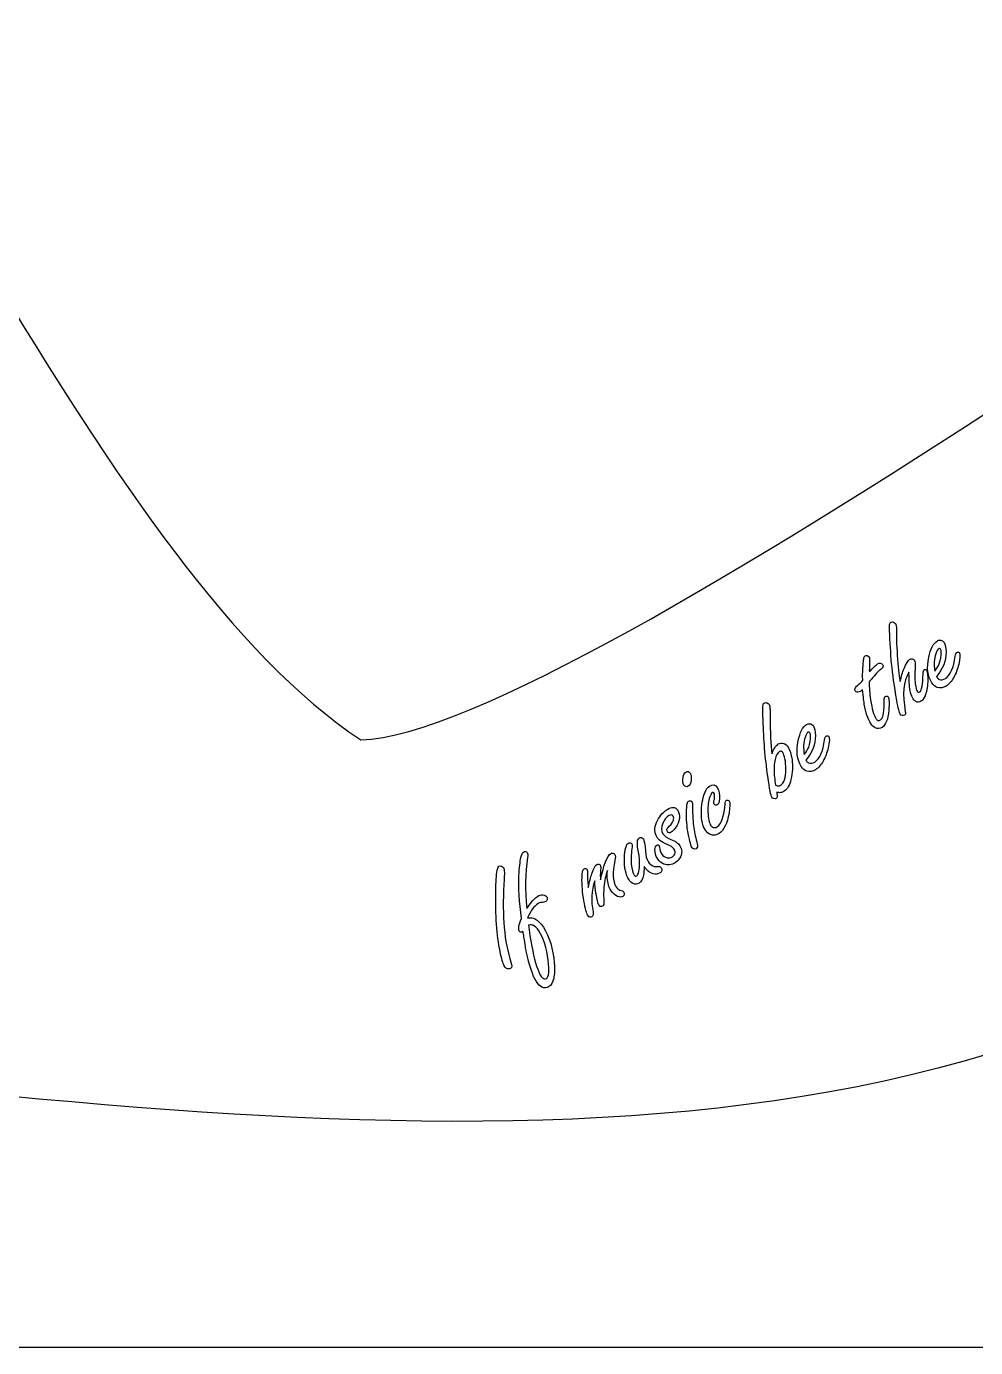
# Model space of a CAD drawing. Header units: millimetres. Extents: x 0 to 650, y 2 to 296.
# Drawn here: x 212.1 to 315.6, y 2 to 146 of the extents above; entities that cross this region are included whole.
import ezdxf

# ---------------------------------------------------------------- set-up
doc = ezdxf.new("R2010")
doc.units = ezdxf.units.MM
doc.layers.get('0').update_dxf_attribs({"linetype": 'CONTINUOUS'})

msp = doc.modelspace()

# ---------------------------------------------------------------- linework, layer by layer
at = {"color": 0}
for p, q in [((311.11, 75.7495), (311.11, 75.7495)), ((311.289, 75.1582), (311.363, 75.0425)), ((311.289, 75.1582), (311.289, 75.1582)), ((303.953, 74.5613), (303.953, 74.5613)), ((307.342, 74.6002), (307.342, 74.6002)), ((293.362, 66.712), (293.362, 66.712)), ((296.873, 66.6475), (296.873, 66.6475)), ((297.053, 66.0562), (297.127, 65.9391)), ((297.053, 66.0562), (297.053, 66.0562)), ((283.965, 64.7361), (283.965, 64.7361)), ((286.562, 63.2245), (286.562, 63.2245)), ((293.74, 63.3028), (293.74, 63.3028)), ((281.918, 60.6531), (281.918, 60.6531)), ((284.269, 61.5678), (284.269, 61.5678)), ((263.594, 54.4738), (263.594, 54.4738)), ((279.441, 54.4407), (279.441, 54.4407)), ((273.338, 52.1684), (273.338, 52.1684)), ((276.758, 51.8915), (277.061, 51.7867)), ((266.066, 48.7786), (266.066, 48.7786)), ((266.824, 48.0755), (266.824, 48.0755))]:
    msp.add_line(p, q, dxfattribs=at)
at = {"color": 53}
msp.add_line((649.901, 2.0395), (0.0965, 2.0395), dxfattribs=at)
at = {"color": 7}
for points in [[(248.541, 68.2516), (271.989, 68.7987), (371.288, 142.295), (380.764, 145.984)], [(207.865, 119.736), (221.73, 96.7066), (234.706, 77.3878), (248.541, 68.2516)], [(377.892, 77.312), (335.224, 19.0417), (267.301, 22.9622), (187.787, 31.7569)]]:
    msp.add_open_spline(points, degree=3, dxfattribs=at)
at = {"color": 0}
for points in [[(248.541, 68.2516), (271.989, 68.7987), (371.288, 142.295), (380.764, 145.984)], [(207.865, 119.736), (221.73, 96.7066), (234.706, 77.3878), (248.541, 68.2516)], [(306.175, 80.1673), (306.161, 80.4718), (306.166, 80.687), (306.189, 80.8108)], [(306.189, 80.8108), (306.213, 80.935), (306.265, 81.0232), (306.348, 81.074)], [(306.348, 81.074), (306.425, 81.1237), (306.517, 81.1265), (306.625, 81.0796)], [(306.625, 81.0796), (306.706, 81.0479), (306.771, 80.9914), (306.82, 80.9156)], [(306.82, 80.9156), (306.897, 80.7942), (306.932, 80.5903), (306.922, 80.3025)], [(306.408, 76.557), (306.302, 77.6979), (306.223, 78.9023), (306.175, 80.1673)], [(306.922, 80.3025), (306.918, 79.2896), (306.959, 78.2077), (307.049, 77.0572)], [(310.452, 77.2488), (310.642, 78.1678), (310.943, 78.759), (311.355, 79.0236)], [(311.524, 78.1787), (311.412, 78.1085), (311.307, 77.9226), (311.208, 77.6249)], [(312.335, 77.8302), (312.342, 76.8657), (311.992, 75.9767), (311.289, 75.1582)], [(311.355, 79.0236), (311.467, 79.0938), (311.59, 79.1242), (311.723, 79.1132)], [(311.728, 78.1279), (311.672, 78.2161), (311.605, 78.2313), (311.524, 78.1787)], [(311.595, 76.55), (311.748, 76.9729), (311.819, 77.3878), (311.807, 77.7903)], [(311.723, 79.1132), (311.892, 79.0938), (312.024, 79.0127), (312.116, 78.8681)], [(311.807, 77.7903), (311.806, 77.9336), (311.78, 78.0464), (311.728, 78.1279)], [(312.116, 78.8681), (312.262, 78.6391), (312.335, 78.2948), (312.335, 77.8302)], [(313.338, 77.3645), (313.373, 77.5864), (313.432, 77.724), (313.519, 77.7804)], [(313.519, 77.7804), (313.566, 77.8097), (313.624, 77.8122), (313.692, 77.7903)], [(313.692, 77.7903), (313.739, 77.7723), (313.774, 77.7505), (313.792, 77.7187)], [(377.892, 77.312), (335.224, 19.0417), (267.301, 22.9622), (187.787, 31.7569)], [(303.255, 74.7586), (303.233, 75.1251), (303.243, 75.649), (303.286, 76.3266)], [(303.286, 76.3266), (303.31, 76.7045), (303.334, 76.9567), (303.357, 77.0805)], [(303.357, 77.0805), (303.392, 77.2527), (303.447, 77.3631), (303.524, 77.4129)], [(303.524, 77.4129), (303.58, 77.4485), (303.655, 77.4541), (303.75, 77.4291)], [(303.75, 77.4291), (303.837, 77.4072), (303.897, 77.3688), (303.933, 77.312)], [(303.933, 77.312), (304.005, 77.2019), (304.026, 76.9041), (303.997, 76.4191)], [(303.997, 76.4191), (303.974, 76.1047), (303.968, 75.8543), (303.976, 75.6722)], [(303.976, 75.6722), (304.37, 76.1047), (304.669, 76.3887), (304.876, 76.5182)], [(304.876, 76.5182), (305.112, 76.6699), (305.292, 76.648), (305.417, 76.4494)], [(305.417, 76.4494), (305.481, 76.3503), (305.486, 76.2522), (305.435, 76.1545)], [(306.972, 72.5329), (306.698, 74.0847), (306.51, 75.4285), (306.408, 76.557)], [(307.049, 77.0572), (307.143, 75.8254), (307.241, 75.0066), (307.342, 74.6002)], [(307.764, 76.0402), (307.99, 76.5817), (308.191, 76.9098), (308.368, 77.0213)], [(308.368, 77.0213), (308.441, 77.0696), (308.53, 77.0834), (308.638, 77.0668)], [(308.638, 77.0668), (308.758, 77.0474), (308.847, 76.9952), (308.905, 76.9041)], [(308.905, 76.9041), (308.98, 76.787), (309.002, 76.55), (308.974, 76.1877)], [(310.789, 74.4679), (310.326, 75.1928), (310.213, 76.1189), (310.452, 77.2488)], [(311.208, 77.6249), (311.029, 77.0915), (310.996, 76.4674), (311.11, 75.7495)], [(311.11, 75.7495), (311.344, 76.0458), (311.507, 76.3115), (311.595, 76.55)], [(312.27, 74.9434), (312.806, 75.2863), (313.162, 76.0924), (313.338, 77.3645)], [(313.717, 76.4741), (313.596, 75.9576), (313.417, 75.4821), (313.178, 75.0521)], [(313.792, 77.7187), (313.899, 77.5504), (313.875, 77.1384), (313.717, 76.4741)], [(304.327, 75.0108), (304.199, 74.8605), (304.074, 74.713), (303.953, 74.5613)], [(305.142, 75.8747), (305.067, 75.8321), (304.794, 75.5456), (304.327, 75.0108)], [(305.435, 76.1545), (305.409, 76.0995), (305.311, 76.007), (305.142, 75.8747)], [(307.342, 74.6002), (307.45, 75.1346), (307.589, 75.6144), (307.764, 76.0402)], [(308.284, 75.6363), (307.691, 74.6358), (307.562, 73.2095), (307.895, 71.3564)], [(308.339, 74.2763), (308.329, 74.4347), (308.31, 74.8866), (308.284, 75.6363)], [(308.974, 76.1877), (308.92, 75.4874), (308.924, 74.8866), (308.986, 74.3825)], [(309.456, 73.4797), (309.688, 73.6258), (309.815, 74.2872), (309.837, 75.4627)], [(309.837, 75.4627), (309.841, 75.6998), (309.889, 75.8486), (309.979, 75.9051)], [(309.979, 75.9051), (310.068, 75.9629), (310.147, 75.9396), (310.213, 75.8363)], [(310.213, 75.8363), (310.319, 75.6694), (310.36, 75.2464), (310.335, 74.567)], [(311.363, 75.0425), (311.424, 74.9487), (311.5, 74.8813), (311.591, 74.8425)], [(311.591, 74.8425), (311.799, 74.7529), (312.025, 74.7875), (312.27, 74.9434)], [(313.178, 75.0521), (312.94, 74.622), (312.664, 74.3066), (312.352, 74.1066)], [(302.44, 73.5859), (302.37, 73.6935), (302.379, 73.8173), (302.461, 73.9606)], [(302.725, 73.4494), (302.592, 73.4494), (302.497, 73.4949), (302.44, 73.5859)], [(302.461, 73.9606), (302.485, 74.0022), (302.625, 74.1288), (302.883, 74.3493)], [(303.004, 73.5376), (302.913, 73.4797), (302.821, 73.4508), (302.725, 73.4494)], [(302.883, 74.3493), (302.975, 74.4333), (303.1, 74.5698), (303.255, 74.7586)], [(303.239, 73.7528), (303.142, 73.6494), (303.064, 73.5764), (303.004, 73.5376)], [(303.427, 72.1237), (303.39, 72.3417), (303.328, 72.8857), (303.239, 73.7528)], [(303.953, 74.5613), (303.951, 73.9496), (304.003, 73.3019), (304.111, 72.6158)], [(308.767, 72.7135), (308.524, 73.0938), (308.38, 73.6148), (308.339, 74.2763)], [(308.986, 74.3825), (309.038, 73.944), (309.101, 73.6646), (309.178, 73.5446)], [(309.178, 73.5446), (309.251, 73.4289), (309.345, 73.4067), (309.456, 73.4797)], [(310.335, 74.567), (310.316, 73.9743), (310.223, 73.4702), (310.053, 73.0539)], [(311.379, 73.9553), (311.156, 74.0322), (310.96, 74.2005), (310.789, 74.4679)], [(312.352, 74.1066), (312.031, 73.9013), (311.705, 73.8505), (311.379, 73.9553)], [(292.372, 71.9032), (292.38, 72.0894), (292.422, 72.2066), (292.5, 72.2559)], [(292.5, 72.2559), (292.593, 72.318), (292.708, 72.3223), (292.84, 72.2768)], [(292.84, 72.2768), (292.926, 72.245), (292.994, 72.19), (293.047, 72.1085)], [(293.047, 72.1085), (293.105, 72.0178), (293.136, 71.8799), (293.143, 71.6897)], [(304.137, 70.0236), (303.805, 70.5432), (303.57, 71.2417), (303.427, 72.1237)], [(304.111, 72.6158), (304.26, 71.6361), (304.455, 70.9567), (304.697, 70.5788)], [(305.568, 71.5271), (305.601, 71.8979), (305.615, 72.2559), (305.605, 72.6006)], [(305.605, 72.6006), (305.597, 72.795), (305.638, 72.9216), (305.733, 72.9823)], [(305.733, 72.9823), (305.788, 73.0179), (305.849, 73.0278), (305.911, 73.0141)], [(305.911, 73.0141), (305.97, 72.9975), (306.013, 72.97), (306.036, 72.9312)], [(306.036, 72.9312), (306.138, 72.7742), (306.156, 72.2877), (306.091, 71.4721)], [(307.329, 71.0681), (307.238, 71.21), (307.119, 71.6964), (306.972, 72.5329)], [(309.056, 72.4352), (308.939, 72.4987), (308.845, 72.5921), (308.767, 72.7135)], [(309.605, 72.4503), (309.421, 72.3332), (309.237, 72.3265), (309.056, 72.4352)], [(310.053, 73.0539), (309.93, 72.7632), (309.782, 72.5632), (309.605, 72.4503)], [(292.392, 70.3862), (292.366, 71.2392), (292.359, 71.7448), (292.372, 71.9032)], [(293.143, 71.6897), (293.145, 71.6485), (293.151, 71.3422), (293.161, 70.769)], [(293.161, 70.769), (293.153, 69.0728), (293.22, 67.721), (293.362, 66.712)], [(304.697, 70.5788), (304.764, 70.4744), (304.838, 70.4039), (304.917, 70.3778)], [(305.176, 70.4247), (305.39, 70.5626), (305.521, 70.9306), (305.568, 71.5271)], [(306.091, 71.4721), (306.017, 70.4949), (305.773, 69.8733), (305.361, 69.6101)], [(307.545, 70.8974), (307.455, 70.9249), (307.384, 70.9814), (307.329, 71.0681)], [(307.799, 70.9415), (307.717, 70.8889), (307.633, 70.8766), (307.545, 70.8974)], [(307.895, 71.3564), (307.946, 71.1535), (307.914, 71.0159), (307.799, 70.9415)], [(292.903, 64.298), (292.618, 66.2658), (292.447, 68.2942), (292.392, 70.3862)], [(296.215, 68.1468), (296.406, 69.0658), (296.707, 69.657), (297.119, 69.9216)], [(297.119, 69.9216), (297.23, 69.9904), (297.353, 70.0207), (297.487, 70.0098)], [(297.491, 69.0259), (297.436, 69.1127), (297.368, 69.1279), (297.287, 69.0757)], [(297.487, 70.0098), (297.656, 69.9918), (297.787, 69.9107), (297.88, 69.7632)], [(297.88, 69.7632), (298.026, 69.5357), (298.099, 69.19), (298.1, 68.7257)], [(304.622, 69.5635), (304.45, 69.6337), (304.287, 69.7865), (304.137, 70.0236)], [(305.361, 69.6101), (305.143, 69.4697), (304.896, 69.4545), (304.622, 69.5635)], [(304.917, 70.3778), (305, 70.3516), (305.085, 70.3668), (305.176, 70.4247)], [(293.362, 66.712), (293.531, 67.2553), (293.759, 67.6176), (294.051, 67.8049)], [(294.051, 67.8049), (294.23, 67.9192), (294.426, 67.9387), (294.638, 67.8642)], [(294.638, 67.8642), (294.83, 67.7997), (294.983, 67.6783), (295.094, 67.5019)], [(296.554, 65.3644), (296.09, 66.0894), (295.978, 67.0154), (296.215, 68.1468)], [(296.972, 68.5214), (296.792, 67.9909), (296.759, 67.3654), (296.873, 66.6475)], [(297.287, 69.0757), (297.175, 69.0051), (297.071, 68.8192), (296.972, 68.5214)], [(298.1, 68.7257), (298.105, 67.7651), (297.757, 66.8736), (297.053, 66.0562)], [(297.36, 67.4469), (297.512, 67.8699), (297.582, 68.2847), (297.572, 68.6869)], [(297.572, 68.6869), (297.569, 68.8329), (297.543, 68.9462), (297.491, 69.0259)], [(298.034, 65.84), (298.57, 66.1829), (298.926, 66.9907), (299.103, 68.2639)], [(299.103, 68.2639), (299.136, 68.4844), (299.197, 68.6223), (299.282, 68.676)], [(299.282, 68.676), (299.329, 68.7063), (299.387, 68.7105), (299.456, 68.6869)], [(299.456, 68.6869), (299.504, 68.6689), (299.537, 68.647), (299.557, 68.6167)], [(299.557, 68.6167), (299.663, 68.4484), (299.638, 68.035), (299.482, 67.3735)], [(294.157, 66.9576), (293.96, 66.8306), (293.809, 66.5441), (293.703, 66.0961)], [(294.378, 67.0084), (294.313, 67.0264), (294.239, 67.0112), (294.157, 66.9576)], [(294.556, 66.8584), (294.501, 66.9438), (294.441, 66.996), (294.378, 67.0084)], [(294.773, 66.1913), (294.707, 66.5124), (294.636, 66.7357), (294.556, 66.8584)], [(295.094, 67.5019), (295.31, 67.1682), (295.458, 66.693), (295.544, 66.077)], [(296.873, 66.6475), (297.108, 66.9424), (297.27, 67.2084), (297.36, 67.4469)], [(299.482, 67.3735), (299.359, 66.8542), (299.18, 66.3801), (298.942, 65.9486)], [(283.965, 64.7361), (284.158, 64.8575), (284.317, 64.8215), (284.444, 64.6247)], [(293.703, 66.0961), (293.594, 65.6537), (293.565, 65.0946), (293.616, 64.419)], [(294.311, 63.3042), (294.682, 63.5427), (294.87, 64.1188), (294.872, 65.0325)], [(294.872, 65.0325), (294.878, 65.4473), (294.846, 65.8343), (294.773, 66.1913)], [(295.544, 66.077), (295.637, 65.3948), (295.597, 64.6783), (295.425, 63.9286)], [(297.142, 64.8547), (296.919, 64.9277), (296.723, 65.0998), (296.554, 65.3644)], [(297.127, 65.9391), (297.188, 65.8453), (297.264, 65.7807), (297.355, 65.7419)], [(298.115, 65.0035), (297.794, 64.7982), (297.469, 64.7485), (297.142, 64.8547)], [(297.355, 65.7419), (297.562, 65.6498), (297.79, 65.683), (298.034, 65.84)], [(298.942, 65.9486), (298.704, 65.519), (298.428, 65.2032), (298.115, 65.0035)], [(283.759, 63.3166), (283.626, 63.5222), (283.6, 63.8129), (283.679, 64.189)], [(283.679, 64.189), (283.737, 64.4687), (283.832, 64.6493), (283.965, 64.7361)], [(284.543, 63.8457), (284.497, 63.5194), (284.391, 63.3028), (284.223, 63.1984)], [(284.444, 64.6247), (284.559, 64.444), (284.593, 64.1837), (284.543, 63.8457)], [(286.562, 63.2245), (286.901, 63.4407), (287.183, 63.3705), (287.411, 63.0163)], [(293.328, 62.0078), (293.251, 62.1259), (293.11, 62.8897), (292.903, 64.298)], [(293.616, 64.419), (293.641, 64.0965), (293.672, 63.8016), (293.712, 63.5317)], [(293.712, 63.5317), (293.732, 63.3801), (293.74, 63.3028), (293.74, 63.3028)], [(295.425, 63.9286), (295.285, 63.307), (295.041, 62.884), (294.694, 62.6636)], [(283.967, 63.161), (283.88, 63.1818), (283.81, 63.234), (283.759, 63.3166)], [(284.223, 63.1984), (284.142, 63.1458), (284.056, 63.1321), (283.967, 63.161)], [(285.663, 60.3222), (285.66, 61.1117), (285.783, 61.8257), (286.031, 62.4692)], [(286.031, 62.4692), (286.179, 62.84), (286.356, 63.0922), (286.562, 63.2245)], [(286.574, 62.0282), (286.428, 61.6133), (286.365, 61.0732), (286.383, 60.4008)], [(286.851, 62.5023), (286.76, 62.4445), (286.669, 62.2875), (286.574, 62.0282)], [(287.032, 62.4734), (286.989, 62.5436), (286.928, 62.5521), (286.851, 62.5023)], [(287.1, 62.1841), (287.094, 62.3164), (287.07, 62.4141), (287.032, 62.4734)], [(287.073, 61.7015), (287.103, 61.8257), (287.113, 61.9841), (287.1, 62.1841)], [(287.411, 63.0163), (287.61, 62.7034), (287.69, 62.3108), (287.649, 61.8367)], [(293.522, 61.8589), (293.437, 61.8878), (293.372, 61.9372), (293.328, 62.0078)], [(293.74, 63.3028), (293.86, 63.2576), (293.964, 63.234), (294.057, 63.234)], [(293.929, 62.0021), (293.922, 61.9471), (293.887, 61.9016), (293.827, 61.8628)], [(294.295, 62.508), (294.162, 62.4872), (294.024, 62.4995), (293.882, 62.5436)], [(293.882, 62.5436), (293.886, 62.4597), (293.89, 62.4071), (293.891, 62.3852)], [(293.891, 62.3852), (293.92, 62.1799), (293.933, 62.0518), (293.929, 62.0021)], [(294.057, 63.234), (294.152, 63.234), (294.237, 63.2576), (294.311, 63.3042)], [(294.694, 62.6636), (294.565, 62.581), (294.432, 62.5285), (294.295, 62.508)], [(280.782, 59.2571), (281.033, 59.8646), (281.412, 60.3321), (281.918, 60.6531)], [(281.918, 60.6531), (282.184, 60.8238), (282.414, 60.9053), (282.607, 60.8954)], [(282.607, 60.8954), (282.8, 60.8859), (282.958, 60.784), (283.081, 60.591)], [(283.081, 60.591), (283.244, 60.3388), (283.305, 60.0329), (283.267, 59.6773)], [(284.229, 58.0457), (284.076, 58.7569), (284.018, 59.6124), (284.053, 60.6143)], [(284.053, 60.6143), (284.063, 60.941), (284.081, 61.1671), (284.109, 61.2937)], [(284.109, 61.2937), (284.134, 61.4246), (284.187, 61.517), (284.269, 61.5678)], [(284.269, 61.5678), (284.342, 61.6133), (284.419, 61.626), (284.503, 61.5982)], [(284.503, 61.5982), (284.566, 61.5735), (284.614, 61.5379), (284.645, 61.4909)], [(284.645, 61.4909), (284.693, 61.4151), (284.714, 61.2454), (284.704, 60.985)], [(284.704, 60.985), (284.7, 60.0093), (284.745, 59.2391), (284.842, 58.6726)], [(287.071, 61.2496), (287.026, 61.3227), (287.006, 61.3904), (287.012, 61.4564)], [(287.012, 61.4564), (287.015, 61.4811), (287.034, 61.564), (287.073, 61.7015)], [(287.384, 61.16), (287.263, 61.0817), (287.16, 61.1117), (287.071, 61.2496)], [(287.649, 61.8367), (287.613, 61.4743), (287.525, 61.2496), (287.384, 61.16)], [(288.014, 59.877), (288.142, 60.3635), (288.222, 60.8196), (288.254, 61.244)], [(288.254, 61.244), (288.264, 61.4729), (288.309, 61.6162), (288.39, 61.6673)], [(288.39, 61.6673), (288.437, 61.6962), (288.495, 61.7044), (288.56, 61.685)], [(288.56, 61.685), (288.622, 61.6645), (288.667, 61.6313), (288.694, 61.5887)], [(288.694, 61.5887), (288.796, 61.4303), (288.788, 60.9935), (288.676, 60.2738)], [(293.827, 61.8628), (293.75, 61.8134), (293.649, 61.812), (293.522, 61.8589)], [(280.808, 57.6696), (280.534, 58.0993), (280.526, 58.6274), (280.782, 59.2571)], [(281.475, 59.1661), (281.273, 58.7156), (281.271, 58.335), (281.473, 58.0224)], [(282.105, 59.9944), (281.856, 59.8343), (281.646, 59.5588), (281.475, 59.1661)], [(282.377, 60.077), (282.298, 60.0879), (282.207, 60.059), (282.105, 59.9944)], [(282.32, 58.9897), (282.456, 59.1273), (282.554, 59.2942), (282.613, 59.4942)], [(282.582, 59.9267), (282.524, 60.0177), (282.456, 60.0675), (282.377, 60.077)], [(282.613, 59.4942), (282.666, 59.6678), (282.656, 59.8124), (282.582, 59.9267)], [(283.267, 59.6773), (283.229, 59.3383), (283.075, 58.9855), (282.803, 58.619)], [(286.101, 58.4179), (285.816, 58.8641), (285.67, 59.4995), (285.663, 60.3222)], [(286.383, 60.4008), (286.406, 59.7048), (286.511, 59.2102), (286.697, 58.9167)], [(287.376, 58.7622), (287.646, 58.9361), (287.859, 59.3079), (288.014, 59.877)], [(288.676, 60.2738), (288.488, 59.1386), (288.131, 58.4027), (287.604, 58.0651)], [(278.69, 57.1306), (278.714, 57.3581), (278.784, 57.5098), (278.9, 57.5814)], [(278.9, 57.5814), (278.965, 57.6227), (279.039, 57.6337), (279.127, 57.609)], [(279.127, 57.609), (279.221, 57.5839), (279.291, 57.5359), (279.338, 57.4629)], [(281.921, 56.8688), (281.384, 57.0812), (281.015, 57.3486), (280.808, 57.6696)], [(281.473, 58.0224), (281.614, 57.7991), (281.906, 57.5924), (282.347, 57.4036)], [(281.955, 58.2595), (281.886, 58.3653), (281.886, 58.48), (281.953, 58.6024)], [(281.953, 58.6024), (281.97, 58.6299), (282.093, 58.7597), (282.32, 58.9897)], [(282.377, 58.1932), (282.198, 58.0775), (282.057, 58.0993), (281.955, 58.2595)], [(282.803, 58.619), (282.652, 58.4193), (282.51, 58.2771), (282.377, 58.1932)], [(284.639, 56.4956), (284.558, 56.6251), (284.42, 57.1405), (284.229, 58.0457)], [(284.842, 58.6726), (284.934, 58.0856), (285.058, 57.5014), (285.213, 56.9172)], [(286.659, 57.9423), (286.432, 58.0334), (286.246, 58.1918), (286.101, 58.4179)], [(287.604, 58.0651), (287.286, 57.8626), (286.972, 57.821), (286.659, 57.9423)], [(286.697, 58.9167), (286.757, 58.8243), (286.839, 58.7569), (286.941, 58.7209)], [(286.941, 58.7209), (287.094, 58.6617), (287.238, 58.674), (287.376, 58.7622)], [(277.265, 55.3501), (277.27, 55.8257), (277.323, 56.2169), (277.425, 56.5312)], [(277.425, 56.5312), (277.501, 56.7778), (277.593, 56.9366), (277.701, 57.0054)], [(277.701, 57.0054), (277.761, 57.0452), (277.833, 57.0547), (277.917, 57.0357)], [(277.917, 57.0357), (277.99, 57.0163), (278.043, 56.9817), (278.071, 56.9366)], [(278.089, 56.3838), (278.004, 55.7318), (277.983, 55.1699), (278.027, 54.6971)], [(278.071, 56.9366), (278.124, 56.8551), (278.129, 56.672), (278.089, 56.3838)], [(278.754, 56.3644), (278.693, 56.6289), (278.673, 56.884), (278.69, 57.1306)], [(278.923, 54.9522), (278.916, 55.4083), (278.86, 55.8782), (278.754, 56.3644)], [(279.338, 57.4629), (279.436, 57.3098), (279.51, 56.8688), (279.56, 56.1386)], [(279.56, 56.1386), (279.597, 55.6355), (279.695, 55.2609), (279.853, 55.0125)], [(280.887, 55.3117), (280.673, 55.645), (280.58, 55.9816), (280.606, 56.3164)], [(280.606, 56.3164), (280.621, 56.5397), (280.688, 56.6872), (280.808, 56.7655)], [(280.808, 56.7655), (280.916, 56.8343), (280.997, 56.8247), (281.051, 56.738)], [(281.051, 56.738), (281.073, 56.7034), (281.087, 56.6402), (281.092, 56.5464)], [(281.092, 56.5464), (281.112, 56.2998), (281.201, 56.0518), (281.36, 55.8024)], [(282.677, 56.3644), (282.561, 56.545), (282.309, 56.7118), (281.921, 56.8688)], [(282.347, 57.4036), (282.833, 57.2012), (283.156, 56.975), (283.319, 56.7214)], [(282.791, 55.9319), (282.808, 56.0751), (282.769, 56.2183), (282.677, 56.3644)], [(283.319, 56.7214), (283.56, 56.3439), (283.582, 55.94), (283.384, 55.5128)], [(284.825, 56.3633), (284.743, 56.388), (284.681, 56.4321), (284.639, 56.4956)], [(285.097, 56.3894), (285.011, 56.3354), (284.92, 56.3259), (284.825, 56.3633)], [(285.213, 56.9172), (285.282, 56.6593), (285.243, 56.4829), (285.097, 56.3894)], [(265.781, 53.4624), (265.822, 54.332), (265.894, 54.9935), (265.997, 55.4468)], [(265.997, 55.4468), (266.066, 55.7622), (266.169, 55.9664), (266.307, 56.0546)], [(266.307, 56.0546), (266.358, 56.0846), (266.415, 56.0987), (266.475, 56.0888)], [(266.71, 55.4232), (266.453, 53.7379), (266.424, 51.8954), (266.621, 49.8962)], [(266.475, 56.0888), (266.562, 56.0846), (266.63, 56.0447), (266.677, 55.9731)], [(266.677, 55.9731), (266.736, 55.8782), (266.748, 55.6934), (266.71, 55.4232)], [(274.25, 54.682), (274.319, 54.7261), (274.395, 54.7384), (274.479, 54.719)], [(274.479, 54.719), (274.556, 54.7028), (274.613, 54.6654), (274.648, 54.6104)], [(274.673, 53.013), (275.032, 54.664), (275.395, 55.6052), (275.765, 55.8408)], [(275.765, 55.8408), (275.842, 55.8892), (275.923, 55.9082), (276.009, 55.8987)], [(276.242, 55.1229), (275.966, 53.7683), (276, 52.8228), (276.342, 52.287)], [(276.009, 55.8987), (276.102, 55.8849), (276.173, 55.8394), (276.222, 55.7611)], [(276.222, 55.7611), (276.299, 55.6412), (276.306, 55.4288), (276.242, 55.1229)], [(277.774, 52.9939), (277.421, 53.5478), (277.252, 54.332), (277.265, 55.3501)], [(278.61, 53.4293), (278.83, 53.5686), (278.934, 54.077), (278.923, 54.9522)], [(279.853, 55.0125), (280.024, 54.7469), (280.241, 54.5648), (280.502, 54.4671)], [(281.588, 54.7081), (281.304, 54.8224), (281.07, 55.0224), (280.887, 55.3117)], [(281.36, 55.8024), (281.495, 55.5942), (281.684, 55.4634), (281.926, 55.4136)], [(282.811, 54.8651), (282.4, 54.6019), (281.992, 54.5497), (281.588, 54.7081)], [(281.926, 55.4136), (282.141, 55.3695), (282.334, 55.4027), (282.506, 55.5113)], [(282.506, 55.5113), (282.673, 55.6204), (282.768, 55.7583), (282.791, 55.9319)], [(283.384, 55.5128), (283.264, 55.2482), (283.072, 55.0319), (282.811, 54.8651)], [(263.247, 51.332), (263.256, 52.415), (263.295, 53.2447), (263.364, 53.8261)], [(263.364, 53.8261), (263.415, 54.1927), (263.492, 54.4064), (263.594, 54.4738)], [(263.594, 54.4738), (263.663, 54.5165), (263.753, 54.5222), (263.864, 54.4918)], [(263.864, 54.4918), (263.96, 54.4615), (264.033, 54.4089), (264.083, 54.332)], [(264.083, 54.332), (264.152, 54.2244), (264.186, 54.0413), (264.189, 53.7834)], [(264.189, 53.7834), (264.191, 53.6593), (264.171, 53.2268), (264.13, 52.488)], [(266.066, 48.7786), (265.818, 50.6127), (265.723, 52.1741), (265.781, 53.4624)], [(272.652, 53.2419), (272.659, 53.7972), (272.734, 54.1211), (272.875, 54.2121)], [(272.875, 54.2121), (273.004, 54.2918), (273.112, 54.2643), (273.2, 54.1295)], [(273.2, 54.1295), (273.239, 54.0674), (273.255, 53.866), (273.25, 53.527)], [(273.25, 53.527), (273.26, 52.8973), (273.288, 52.4454), (273.338, 52.1684)], [(273.338, 52.1684), (273.456, 52.7773), (273.585, 53.2765), (273.722, 53.6649)], [(273.722, 53.6649), (273.932, 54.2533), (274.108, 54.591), (274.25, 54.682)], [(274.679, 54.0674), (274.633, 53.6293), (274.632, 53.2765), (274.673, 53.013)], [(274.648, 54.6104), (274.701, 54.5289), (274.711, 54.35), (274.679, 54.0674)], [(275.427, 54.0314), (275.238, 53.5231), (275.109, 52.9096), (275.039, 52.1864)], [(275.404, 53.2183), (275.39, 53.4088), (275.398, 53.6801), (275.427, 54.0314)], [(278.027, 54.6971), (278.079, 54.1443), (278.18, 53.7489), (278.331, 53.5132)], [(278.331, 53.5132), (278.369, 53.4529), (278.412, 53.4155), (278.46, 53.3961)], [(278.46, 53.3961), (278.509, 53.3852), (278.559, 53.3961), (278.61, 53.4293)], [(279.346, 53.5122), (279.273, 53.0765), (279.115, 52.783), (278.871, 52.626)], [(279.441, 54.4407), (279.421, 54.0646), (279.39, 53.7559), (279.346, 53.5122)], [(279.687, 54.1267), (279.654, 54.1595), (279.572, 54.2643), (279.441, 54.4407)], [(280.417, 53.6512), (280.159, 53.7034), (279.915, 53.8621), (279.687, 54.1267)], [(281.167, 53.7683), (280.952, 53.6303), (280.702, 53.5919), (280.417, 53.6512)], [(280.502, 54.4671), (280.574, 54.4393), (280.744, 54.434), (281.012, 54.4477)], [(281.012, 54.4477), (281.142, 54.453), (281.246, 54.3941), (281.327, 54.2685)], [(281.351, 54.0039), (281.322, 53.9062), (281.26, 53.8275), (281.167, 53.7683)], [(281.327, 54.2685), (281.376, 54.1927), (281.383, 54.1045), (281.351, 54.0039)], [(264.13, 52.488), (263.926, 49.0456), (264.184, 46.2262), (264.904, 44.0228)], [(272.853, 50.7189), (272.703, 51.6061), (272.635, 52.4482), (272.652, 53.2419)], [(274.046, 52.8754), (273.674, 51.8418), (273.615, 50.7213), (273.866, 49.5155)], [(274.172, 51.5592), (274.108, 51.9603), (274.067, 52.3998), (274.046, 52.8754)], [(275.039, 52.1864), (274.99, 51.6985), (274.992, 51.1845), (275.042, 50.6511)], [(275.825, 51.8213), (275.576, 52.2125), (275.435, 52.6754), (275.404, 53.2183)], [(276.529, 51.2011), (276.247, 51.3221), (276.012, 51.5288), (275.825, 51.8213)], [(276.342, 52.287), (276.483, 52.0679), (276.62, 51.937), (276.758, 51.8915)], [(278.201, 52.597), (278.034, 52.6768), (277.893, 52.8119), (277.774, 52.9939)], [(278.871, 52.626), (278.66, 52.4923), (278.437, 52.4828), (278.201, 52.597)], [(263.78, 44.9157), (263.397, 46.5543), (263.219, 48.6929), (263.247, 51.332)], [(266.621, 49.8962), (267.14, 50.5961), (267.534, 51.03), (267.804, 51.2039)], [(267.883, 50.4306), (267.454, 50.1551), (267.064, 49.6316), (266.714, 48.8583)], [(267.804, 51.2039), (268.002, 51.3306), (268.196, 51.3856), (268.388, 51.3676)], [(268.143, 50.5326), (268.064, 50.5231), (267.977, 50.4899), (267.883, 50.4306)], [(268.689, 50.6278), (268.616, 50.5809), (268.434, 50.5492), (268.143, 50.5326)], [(268.388, 51.3676), (268.587, 51.3514), (268.728, 51.2741), (268.812, 51.1418)], [(268.862, 50.9104), (268.85, 50.7877), (268.792, 50.6924), (268.689, 50.6278)], [(268.812, 51.1418), (268.857, 51.0727), (268.873, 50.9958), (268.862, 50.9104)], [(273.305, 49.0774), (273.142, 49.3296), (272.992, 49.8754), (272.853, 50.7189)], [(274.507, 50.2433), (274.394, 50.4197), (274.282, 50.8579), (274.172, 51.5592)], [(275.042, 50.6511), (275.068, 50.3936), (275.014, 50.2253), (274.881, 50.14)], [(277.095, 51.1817), (276.953, 51.0921), (276.764, 51.0977), (276.529, 51.2011)], [(277.061, 51.7867), (277.121, 51.7715), (277.169, 51.7331), (277.207, 51.671)], [(277.247, 51.4244), (277.227, 51.3168), (277.176, 51.2339), (277.095, 51.1817)], [(277.207, 51.671), (277.252, 51.6019), (277.264, 51.5221), (277.247, 51.4244)], [(273.494, 48.9356), (273.414, 48.956), (273.351, 49.0044), (273.305, 49.0774)], [(273.711, 48.9645), (273.643, 48.9204), (273.57, 48.9109), (273.494, 48.9356)], [(273.866, 49.5155), (273.913, 49.2442), (273.86, 49.0608), (273.711, 48.9645)], [(274.881, 50.14), (274.735, 50.0447), (274.61, 50.0821), (274.507, 50.2433)], [(265.824, 47.4017), (265.679, 47.6278), (265.76, 48.0882), (266.066, 48.7786)], [(266.714, 48.8583), (267.047, 48.9024), (267.331, 48.8611), (267.564, 48.7303)], [(267.299, 48.0536), (267.211, 48.0882), (267.053, 48.0949), (266.824, 48.0755)], [(266.824, 48.0755), (266.874, 47.468), (267.025, 46.5321), (267.279, 45.2684)], [(267.951, 47.4472), (267.745, 47.7696), (267.528, 47.9707), (267.299, 48.0536)], [(267.564, 48.7303), (267.888, 48.5454), (268.18, 48.2494), (268.441, 47.8427)], [(268.441, 47.8427), (269.113, 46.7914), (269.508, 45.4836), (269.628, 43.918)], [(266.121, 47.3177), (266.005, 47.2447), (265.906, 47.2736), (265.824, 47.4017)], [(266.209, 47.3936), (266.18, 47.3618), (266.151, 47.3385), (266.121, 47.3177)], [(266.323, 46.7501), (266.294, 46.954), (266.256, 47.1689), (266.209, 47.3936)], [(266.568, 45.2314), (266.529, 45.423), (266.448, 45.9299), (266.323, 46.7501)], [(268.966, 44.2461), (268.818, 45.5538), (268.479, 46.6189), (267.951, 47.4472)], [(264.232, 43.5282), (264.095, 43.743), (263.944, 44.2076), (263.78, 44.9157)], [(267.677, 41.9089), (267.272, 42.5429), (266.902, 43.6506), (266.568, 45.2314)], [(267.279, 45.2684), (267.531, 43.9745), (267.841, 43.0431), (268.205, 42.4727)], [(264.512, 43.3201), (264.392, 43.3557), (264.298, 43.4262), (264.232, 43.5282)], [(264.849, 43.3447), (264.754, 43.2827), (264.643, 43.276), (264.512, 43.3201)], [(264.904, 44.0228), (265.044, 43.6838), (265.024, 43.4552), (264.849, 43.3447)], [(268.773, 42.2381), (269.039, 42.4092), (269.102, 43.0759), (268.966, 44.2461)], [(269.628, 43.918), (269.675, 43.247), (269.656, 42.7027), (269.566, 42.2836)], [(268.286, 41.312), (268.07, 41.4143), (267.867, 41.6126), (267.677, 41.9089)], [(268.205, 42.4727), (268.277, 42.3609), (268.368, 42.2822), (268.478, 42.23)], [(268.478, 42.23), (268.592, 42.1845), (268.691, 42.1859), (268.773, 42.2381)], [(269.566, 42.2836), (269.475, 41.8317), (269.288, 41.5177), (269.004, 41.3357)], [(269.004, 41.3357), (268.791, 41.1992), (268.551, 41.1896), (268.286, 41.312)]]:
    msp.add_open_spline(points, degree=3, dxfattribs=at)

doc.saveas('drawing.dxf')
